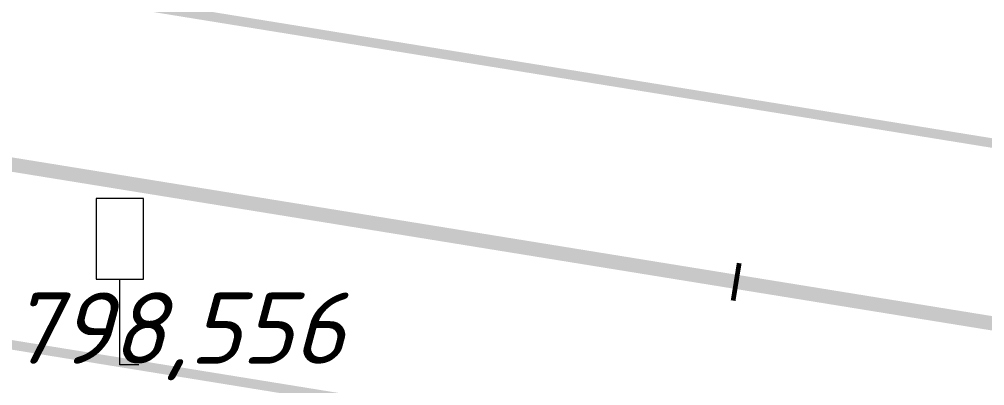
# Model space of a CAD drawing. Header units: metres. Extents: x 629572 to 645168, y 4785785 to 4790166.
# Drawn here: x 634989.88 to 635010.24, y 4788149.96 to 4788157.68 of the extents above; entities that cross this region are included whole.
import ezdxf

# ---------------------------------------------------------------- set-up
doc = ezdxf.new("R2010")
doc.units = ezdxf.units.M
doc.linetypes.add('Сплошная_0_50', pattern=[0])
doc.linetypes.add('Штрихпунктирная 2', pattern=[10, 5, -2.5, 0, -2.5])
doc.layers.get('0').update_dxf_attribs({"linetype": 'CONTINUOUS'})
for name, color, linetype in [('АД ось слева_9м', 7, 'CONTINUOUS'), ('Дорожн. знаки (прочие)', 7, 'CONTINUOUS'), ('Дорожные полосы', 7, 'CONTINUOUS'), ('Нурсултан', 7, 'CONTINUOUS'), ('Пикет произвольный (плюсовка)_KDP', 7, 'CONTINUOUS')]:
    doc.layers.add(name, color=color, linetype=linetype)
doc.styles.add('ISOCPEUR', font='isocpeui.ttf')

# ---------------------------------------------------------------- blocks, each defined once
blk = doc.blocks.new('15 - 206.3.а знаки дорожн прочие')
at = {"color": 7, "linetype": 'Continuous', "lineweight": 0, "true_color": 0xffffff, "flags": 128}
blk.add_lwpolyline([(0.5, 3.5), (-0.5, 3.5), (-0.5, 1.8), (0, 1.8), (0.5, 1.8), (0.5, 3.5)], close=True, dxfattribs=at)
at = {"color": 7, "linetype": 'Continuous', "lineweight": 0, "flags": 128}
blk.add_lwpolyline([(0.4, 0), (0, 0), (0, 1.8)], dxfattribs=at)
at = {"color": 7, "style": 'ISOCPEUR', "flags": 1}
for tag in ['X', 'Отметка', 'Имя объекта CREDO-III', 'Код объекта CREDO-III', 'Номер', 'Примечание', 'Y']:
    blk.add_attdef(tag, (0, 0), '', height=2.5, dxfattribs=at)
blk = doc.blocks.new('Риска для шага 20 м_KDPкрасный_255_4294967295')
at = {"color": 1, "linetype": 'Continuous', "lineweight": 0, "true_color": 0xff0000, "const_width": 0.1, "flags": 128}
blk.add_lwpolyline([(0, 0.4), (0, -0.4)], dxfattribs=at)
at = {"color": 7, "style": 'ISOCPEUR', "flags": 1}
for tag in ['X', 'Имя объекта CREDO-III', 'Код объекта CREDO-III', 'Y']:
    blk.add_attdef(tag, (0, 0), '', height=2.5, dxfattribs=at)

msp = doc.modelspace()

# ---------------------------------------------------------------- linework, layer by layer
at = {"layer": 'АД ось слева_9м', "color": 1, "linetype": 'Штрихпунктирная 2', "lineweight": 0, "true_color": 0xff0000, "const_width": 0.3, "flags": 128}
msp.add_lwpolyline([(640034.337, 4789067.944, 0.02474), (639810.355, 4788955.085), (639724.253, 4788906.219, -0.017749), (639596.568, 4788839.628), (638712.155, 4788417.607, -0.024507), (638440.2, 4788303.837), (638256.383, 4788237.319, 0.008008), (638136.772, 4788191.856), (638136.772, 4788191.856), (638136.695, 4788191.825), (638136.695, 4788191.825, -0.009799), (637971.281, 4788129.63), (637971.281, 4788129.63), (637971.277, 4788129.628), (637971.277, 4788129.628, -0.032099), (637723.09, 4788059.369), (637723.089, 4788059.368, -0.014854), (637369.479, 4787994.295), (637135.498, 4787958.386), (637135.498, 4787958.386, 0.001264), (637025.372, 4787941.2), (637025.372, 4787941.2), (637025.372, 4787941.2), (637025.372, 4787941.2, -0.002776), (636826.751, 4787910.818), (636826.751, 4787910.818), (636826.746, 4787910.817), (636826.746, 4787910.817), (636820.561, 4787909.907), (636814.372, 4787908.998), (636808.179, 4787908.094), (636801.982, 4787907.196), (636795.779, 4787906.308), (636789.571, 4787905.431), (636783.358, 4787904.568), (636777.139, 4787903.722), (636770.914, 4787902.895), (636764.683, 4787902.089), (636758.445, 4787901.307), (636752.2, 4787900.551), (636745.948, 4787899.824), (636739.689, 4787899.129), (636733.423, 4787898.467), (636727.15, 4787897.842, -0.062513), (636475.682, 4787905.031), (636469.455, 4787906.013), (636463.237, 4787907.032), (636457.028, 4787908.084), (636450.828, 4787909.166), (636444.636, 4787910.277), (636438.453, 4787911.414), (636432.278, 4787912.575), (636426.11, 4787913.757), (636419.949, 4787914.957), (636413.796, 4787916.173), (636407.648, 4787917.403), (636401.507, 4787918.644), (636395.37, 4787919.894), (636389.239, 4787921.151), (636383.112, 4787922.412), (636376.989, 4787923.674), (636376.44, 4787923.787), (636376.44, 4787923.787, 0.011051), (636059.774, 4787981.834), (636059.774, 4787981.834), (635773.194, 4788027.844), (635773.194, 4788027.844, -0.00032), (635722.697, 4788035.984), (635722.697, 4788035.984), (634281.952, 4788269.183), (634281.952, 4788269.183, -0.000471), (634207.537, 4788281.3), (634207.537, 4788281.3), (634184.804, 4788285.024)], format="xyb", dxfattribs=at)
at = {"layer": 'Дорожные полосы', "color": 5, "linetype": 'Сплошная_0_50', "lineweight": 0, "true_color": 0x0000ff, "const_width": 0.2, "flags": 128}
for points in [[(634184.117, 4788279.697), (634206.908, 4788276.342), (634206.91, 4788276.342), (634206.912, 4788276.341, 0.000471), (634281.527, 4788265.429), (634281.529, 4788265.428), (634281.531, 4788265.428), (634283.009, 4788265.213), (635550.153, 4788060.113), (635648.941, 4788044.579), (635678.505, 4788039.794), (635722.086, 4788032.538), (635722.088, 4788032.538), (635722.09, 4788032.538, 0.00032), (635772.551, 4788024.17), (635772.553, 4788024.17), (635772.555, 4788024.169), (635777.171, 4788023.407), (636059.18, 4787978.131, -0.011051), (636375.683, 4787920.115), (636376.232, 4787920.002), (636382.354, 4787918.739), (636388.481, 4787917.479), (636394.62, 4787916.22), (636400.761, 4787914.969), (636406.909, 4787913.726), (636413.065, 4787912.495), (636419.228, 4787911.277), (636425.399, 4787910.075), (636431.579, 4787908.891), (636437.768, 4787907.728), (636443.966, 4787906.588), (636450.174, 4787905.474), (636456.392, 4787904.388), (636462.621, 4787903.333), (636468.86, 4787902.311), (636475.092, 4787901.327, 0.051615), (636683.572, 4787890.828, 0.051615)], [(634284.147, 4788272.627), (635551.335, 4788067.519), (635650.122, 4788051.986), (635679.72, 4788047.195), (635723.318, 4788039.937), (635723.32, 4788039.936), (635723.322, 4788039.936, 0.00032), (635773.773, 4788031.57), (635773.775, 4788031.57), (635773.777, 4788031.569), (635778.376, 4788030.81), (636060.369, 4787985.536, -0.011051), (636377.198, 4787927.46), (636377.747, 4787927.347), (636383.868, 4787926.085), (636389.992, 4787924.825), (636396.122, 4787923.568), (636402.253, 4787922.319), (636408.388, 4787921.079), (636414.528, 4787919.851), (636420.672, 4787918.636), (636426.822, 4787917.438), (636432.977, 4787916.259), (636439.139, 4787915.101), (636445.307, 4787913.967), (636451.482, 4787912.859), (636457.664, 4787911.779), (636463.853, 4787910.731), (636470.05, 4787909.716), (636476.249, 4787908.737, 0.051613), (636683.176, 4787898.317)], [(634283.578, 4788268.92), (635550.744, 4788063.816), (635649.531, 4788048.282), (635679.113, 4788043.494), (635722.702, 4788036.238), (635722.704, 4788036.237), (635722.706, 4788036.237, 0.00032), (635773.162, 4788027.87), (635773.164, 4788027.87), (635773.166, 4788027.869), (635777.773, 4788027.108), (636059.774, 4787981.834, -0.011051), (636376.44, 4787923.787), (636376.989, 4787923.674), (636383.111, 4787922.412), (636389.237, 4787921.152), (636395.371, 4787919.894), (636401.507, 4787918.644), (636407.649, 4787917.403), (636413.796, 4787916.173), (636419.95, 4787914.957), (636426.11, 4787913.756), (636432.278, 4787912.575), (636438.453, 4787911.414), (636444.637, 4787910.277), (636450.828, 4787909.166), (636457.028, 4787908.083), (636463.237, 4787907.032), (636469.455, 4787906.013), (636475.671, 4787905.032, 0.051614), (636683.374, 4787894.573)]]:
    msp.add_lwpolyline(points, format="xyb", dxfattribs=at)

# ---------------------------------------------------------------- block references
at = {"layer": 'Дорожн. знаки (прочие)', "color": 7, "linetype": 'Continuous'}
msp.add_blockref('15 - 206.3.а знаки дорожн прочие', (634992.002, 4788150.405), dxfattribs=at)
at = {"layer": 'Пикет произвольный (плюсовка)_KDP', "color": 7, "linetype": 'Continuous', "rotation": 170.805827}
msp.add_blockref('Риска для шага 20 м_KDPкрасный_255_4294967295', (635004.996, 4788152.151), dxfattribs=at)

# ---------------------------------------------------------------- texts
at = {"layer": 'Нурсултан', "color": 251, "insert": (634989.668, 4788151.927, 11.879), "char_height": 1.5, "attachment_point": 1, "style": 'ISOCPEUR'}
msp.add_mtext('798,556', dxfattribs=at)

doc.saveas('drawing.dxf')
